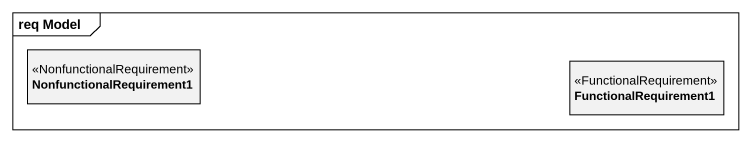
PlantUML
@startuml
mainframe req Model
hide circle
hide empty members
class NonfunctionalRequirement1 <<NonfunctionalRequirement>>
class FunctionalRequirement1 <<FunctionalRequirement>>
@enduml
